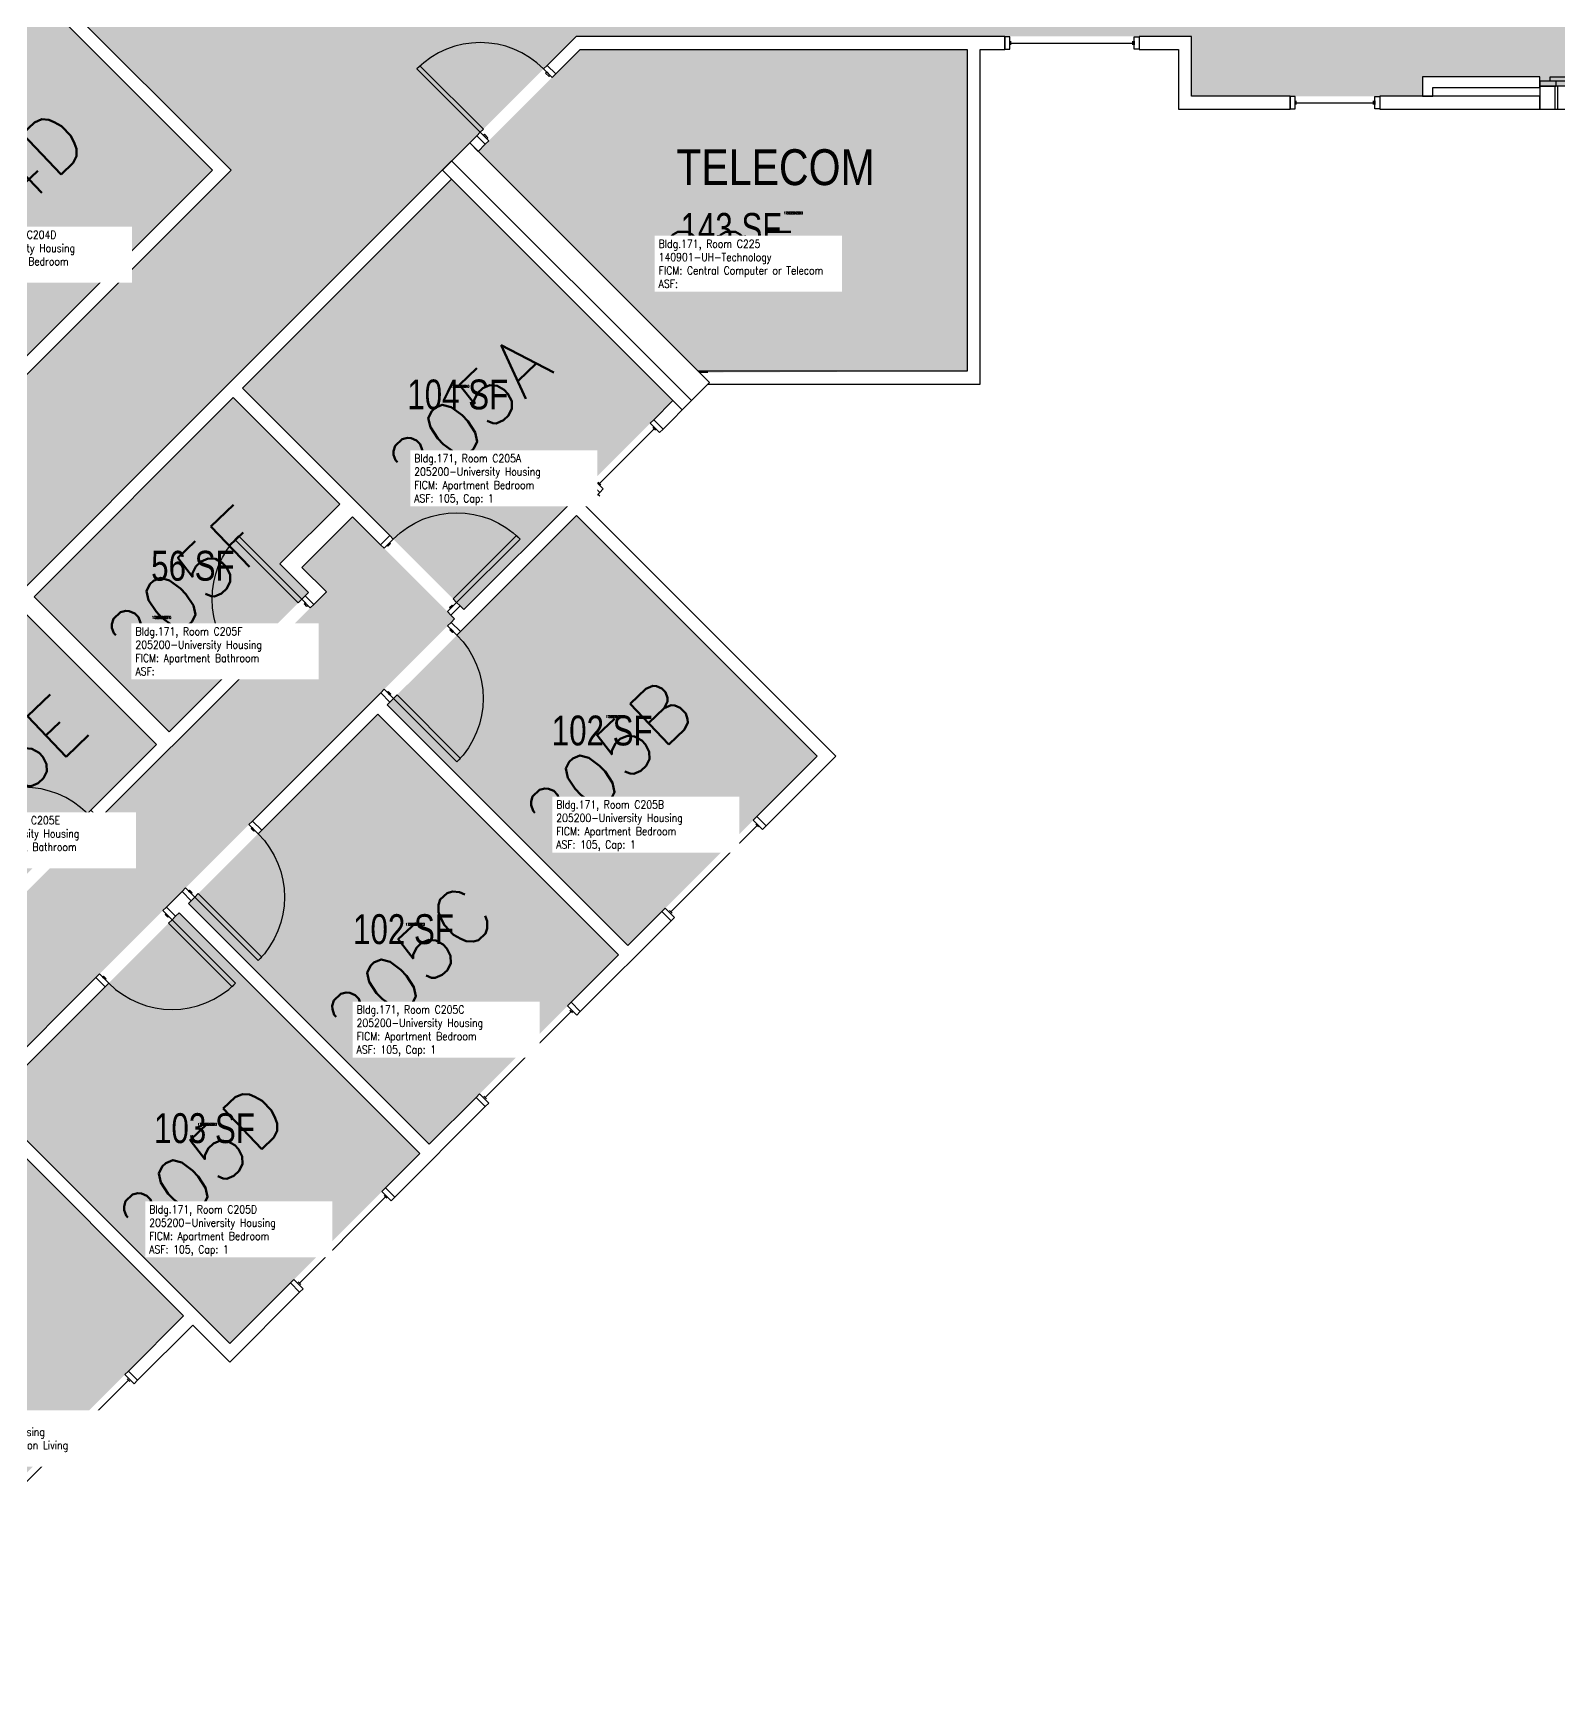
# Model space of a CAD drawing. Header units: inches. Extents: x 56 to 3925, y -1092 to 1472.
# Drawn here: x 1169 to 1781, y 441 to 1111 of the extents above; entities that cross this region are included whole.
import ezdxf
from ezdxf.enums import TextEntityAlignment as Align

# ---------------------------------------------------------------- set-up
doc = ezdxf.new("R2010")
doc.units = ezdxf.units.IN
doc.header["$LTSCALE"] = 48
doc.header["$MEASUREMENT"] = 0
for name, color, linetype in [('A-DOOR', 2, 'Continuous'), ('A-GLAZ', 1, 'Continuous'), ('A-IDEN-RNUM', 7, 'Continuous'), ('A-IDEN-SNUM', 4, 'Continuous'), ('A-IDEN-VNUM', 4, 'Continuous'), ('A-MISC', 1, 'Continuous'), ('A-WALL', 5, 'Continuous'), ('AREA-TEXT', 3, 'Continuous'), ('Rooms-Category-Color', 7, 'Continuous'), ('Rooms-College-Color', 7, 'Continuous'), ('Rooms-Department-Color', 7, 'Continuous'), ('Rooms-Division-Color', 7, 'Continuous'), ('Rooms-Information', 7, 'Continuous')]:
    doc.layers.add(name, color=color, linetype=linetype)
doc.styles.add('AREA', font='arial.ttf', dxfattribs={"width": 0.75, "height": 12})
doc.styles.add('ROOMSNUMBER', font='txt.shx', dxfattribs={"height": 0.03})
doc.styles.add('ROOMVNUMBER', font='simplex.shx', dxfattribs={"width": 0.85})
doc.styles.get("Standard").update_dxf_attribs({"font": 'ARIALN.TTF'})

msp = doc.modelspace()

# ---------------------------------------------------------------- hatches: boundary and pattern name
h = msp.add_hatch()
h.set_pattern_fill('ANSI31', color=256, angle=-135, style=0)
h.set_pattern_definition([(270, (1838.9926, 641.17224), (0.125, -1e-14), [])])
h.paths.add_polyline_path([(1191.69, 819.7), (1150.16, 778.17), (1143.65, 784.68), (1185.18, 826.21)], flags=9)
at = {"layer": 'Rooms-Category-Color', "true_color": 0xadadad}
for points in [[(1290.58, 1013.54), (1188.04, 1116.1), (1241.42, 1169.49), (1328.79, 1169.64), (1328.79, 1194.64), (1411.11, 1194.64), (1411.11, 1169.64), (1726.65, 1169.64), (1726.65, 1161.92), (1738.65, 1161.92), (1738.65, 1165.39), (1773.9, 1165.39), (1773.9, 1163.67), (1780.4, 1163.67), (1780.4, 1165.67), (1787.9, 1165.67), (1787.9, 1161.92), (1827.02, 1161.92), (1827.02, 1169.64), (2150.68, 1169.64), (2150.68, 1194.64), (2233, 1194.64), (2233, 1169.64), (2417.04, 1169.64), (2417.04, 1194.64), (2499.36, 1194.64), (2499.36, 1169.64), (2807.4, 1169.64), (2807.4, 1161.64), (2839.26, 1161.64), (2839.26, 1165.39), (2855.39, 1165.39), (2855.39, 1169.64), (2862.14, 1169.64), (2862.14, 1165.39), (2873.89, 1165.39), (2873.89, 1089.39), (2862.14, 1089.39), (2862.14, 1085.64), (2807.4, 1085.64), (2807.4, 1109.64), (1922.65, 1109.64), (1922.65, 1085.64), (1827.02, 1085.64), (1827.02, 1093.42), (1815.02, 1093.42), (1815.02, 1089.89), (1787.9, 1089.89), (1787.9, 1089.67), (1773.9, 1089.67), (1773.9, 1093.42), (1726.65, 1093.42), (1726.65, 1085.64), (1633.9, 1085.64), (1633.9, 1109.64), (1386.7, 1109.64)], [(569.68, 292.65), (829.92, 552.89), (847.6, 535.21), (905.81, 593.42), (888.13, 611.1), (1018.27, 741.23), (1035.94, 723.55), (1094.16, 781.77), (1076.48, 799.44), (1290.58, 1013.54), (1248.16, 1055.96), (385.23, 193.02), (427.66, 150.59), (448.16, 171.1), (447.71, 171.55), (568.89, 292.74), (569.33, 292.29)]]:
    msp.add_hatch(color=253, dxfattribs=at).paths.add_polyline_path(points)
at = {"layer": 'Rooms-Category-Color', "true_color": 0x728ef3}
for points in [[(1240.73, 1055.97), (1151.81, 1144.89), (1067.84, 1060.92), (1156.76, 972)], [(1336.72, 1052.26), (1425.64, 963.34), (1341.67, 879.37), (1252.75, 968.29)], [(1279.26, 886.26), (1223.3, 830.3), (1169.03, 884.57), (1249.04, 964.58), (1291.82, 921.8), (1267.77, 897.75)], [(1050.78, 582.3), (1110.28, 641.79), (1035.94, 716.13), (1079.17, 759.35), (1085.5, 753.02), (1089.21, 756.73), (1082.88, 763.06), (1097.87, 778.05), (1132.78, 743.14), (1117.79, 728.15), (1113.25, 732.69), (1109.54, 728.98), (1119.21, 719.31), (1141.62, 741.73), (1131.81, 751.54), (1152.14, 771.87), (1161.95, 762.05), (1286.42, 886.53), (1276.61, 896.34), (1296.94, 916.67), (1337.95, 875.66), (1143.5, 681.2), (1229.06, 595.64), (1133.25, 499.83)], [(1407.52, 744.4), (1483.62, 820.5), (1386.92, 917.2), (1310.82, 841.1)], [(1163.91, 879.45), (1083.9, 799.44), (1126.68, 756.66), (1150.72, 780.7), (1162.22, 769.21), (1218.18, 825.18)], [(1403.8, 740.69), (1327.7, 664.59), (1231, 761.28), (1307.11, 837.38)], [(1323.99, 660.87), (1247.62, 584.51), (1150.92, 681.2), (1227.29, 757.57)]]:
    msp.add_hatch(color=171, dxfattribs=at).paths.add_polyline_path(points)
at = {"layer": 'Rooms-Category-Color', "true_color": 0xe3c5e1}
msp.add_hatch(color=254, dxfattribs=at).paths.add_polyline_path([(1543.76, 975.21), (1543.76, 1104.39), (1388.34, 1104.39), (1347.43, 1063.48), (1436.33, 974.58)])
at = {"layer": 'Rooms-College-Color', "true_color": 0xadadad}
for points in [[(1290.58, 1013.54), (1188.04, 1116.1), (1241.42, 1169.49), (1328.79, 1169.64), (1328.79, 1194.64), (1411.11, 1194.64), (1411.11, 1169.64), (1726.65, 1169.64), (1726.65, 1161.92), (1738.65, 1161.92), (1738.65, 1165.39), (1773.9, 1165.39), (1773.9, 1163.67), (1780.4, 1163.67), (1780.4, 1165.67), (1787.9, 1165.67), (1787.9, 1161.92), (1827.02, 1161.92), (1827.02, 1169.64), (2150.68, 1169.64), (2150.68, 1194.64), (2233, 1194.64), (2233, 1169.64), (2417.04, 1169.64), (2417.04, 1194.64), (2499.36, 1194.64), (2499.36, 1169.64), (2807.4, 1169.64), (2807.4, 1161.64), (2839.26, 1161.64), (2839.26, 1165.39), (2855.39, 1165.39), (2855.39, 1169.64), (2862.14, 1169.64), (2862.14, 1165.39), (2873.89, 1165.39), (2873.89, 1089.39), (2862.14, 1089.39), (2862.14, 1085.64), (2807.4, 1085.64), (2807.4, 1109.64), (1922.65, 1109.64), (1922.65, 1085.64), (1827.02, 1085.64), (1827.02, 1093.42), (1815.02, 1093.42), (1815.02, 1089.89), (1787.9, 1089.89), (1787.9, 1089.67), (1773.9, 1089.67), (1773.9, 1093.42), (1726.65, 1093.42), (1726.65, 1085.64), (1633.9, 1085.64), (1633.9, 1109.64), (1386.7, 1109.64)], [(1240.73, 1055.97), (1151.81, 1144.89), (1067.84, 1060.92), (1156.76, 972)], [(1543.76, 975.21), (1543.76, 1104.39), (1388.34, 1104.39), (1347.43, 1063.48), (1436.33, 974.58)], [(569.68, 292.65), (829.92, 552.89), (847.6, 535.21), (905.81, 593.42), (888.13, 611.1), (1018.27, 741.23), (1035.94, 723.55), (1094.16, 781.77), (1076.48, 799.44), (1290.58, 1013.54), (1248.16, 1055.96), (385.23, 193.02), (427.66, 150.59), (448.16, 171.1), (447.71, 171.55), (568.89, 292.74), (569.33, 292.29)], [(1336.72, 1052.26), (1425.64, 963.34), (1341.67, 879.37), (1252.75, 968.29)], [(1279.26, 886.26), (1223.3, 830.3), (1169.03, 884.57), (1249.04, 964.58), (1291.82, 921.8), (1267.77, 897.75)], [(1050.78, 582.3), (1110.28, 641.79), (1035.94, 716.13), (1079.17, 759.35), (1085.5, 753.02), (1089.21, 756.73), (1082.88, 763.06), (1097.87, 778.05), (1132.78, 743.14), (1117.79, 728.15), (1113.25, 732.69), (1109.54, 728.98), (1119.21, 719.31), (1141.62, 741.73), (1131.81, 751.54), (1152.14, 771.87), (1161.95, 762.05), (1286.42, 886.53), (1276.61, 896.34), (1296.94, 916.67), (1337.95, 875.66), (1143.5, 681.2), (1229.06, 595.64), (1133.25, 499.83)], [(1407.52, 744.4), (1483.62, 820.5), (1386.92, 917.2), (1310.82, 841.1)], [(1163.91, 879.45), (1083.9, 799.44), (1126.68, 756.66), (1150.72, 780.7), (1162.22, 769.21), (1218.18, 825.18)], [(1403.8, 740.69), (1327.7, 664.59), (1231, 761.28), (1307.11, 837.38)], [(1323.99, 660.87), (1247.62, 584.51), (1150.92, 681.2), (1227.29, 757.57)]]:
    msp.add_hatch(color=253, dxfattribs=at).paths.add_polyline_path(points)
at = {"layer": 'Rooms-Department-Color', "true_color": 0xacacac}
for points in [[(1290.58, 1013.54), (1188.04, 1116.1), (1241.42, 1169.49), (1328.79, 1169.64), (1328.79, 1194.64), (1411.11, 1194.64), (1411.11, 1169.64), (1726.65, 1169.64), (1726.65, 1161.92), (1738.65, 1161.92), (1738.65, 1165.39), (1773.9, 1165.39), (1773.9, 1163.67), (1780.4, 1163.67), (1780.4, 1165.67), (1787.9, 1165.67), (1787.9, 1161.92), (1827.02, 1161.92), (1827.02, 1169.64), (2150.68, 1169.64), (2150.68, 1194.64), (2233, 1194.64), (2233, 1169.64), (2417.04, 1169.64), (2417.04, 1194.64), (2499.36, 1194.64), (2499.36, 1169.64), (2807.4, 1169.64), (2807.4, 1161.64), (2839.26, 1161.64), (2839.26, 1165.39), (2855.39, 1165.39), (2855.39, 1169.64), (2862.14, 1169.64), (2862.14, 1165.39), (2873.89, 1165.39), (2873.89, 1089.39), (2862.14, 1089.39), (2862.14, 1085.64), (2807.4, 1085.64), (2807.4, 1109.64), (1922.65, 1109.64), (1922.65, 1085.64), (1827.02, 1085.64), (1827.02, 1093.42), (1815.02, 1093.42), (1815.02, 1089.89), (1787.9, 1089.89), (1787.9, 1089.67), (1773.9, 1089.67), (1773.9, 1093.42), (1726.65, 1093.42), (1726.65, 1085.64), (1633.9, 1085.64), (1633.9, 1109.64), (1386.7, 1109.64)], [(569.68, 292.65), (829.92, 552.89), (847.6, 535.21), (905.81, 593.42), (888.13, 611.1), (1018.27, 741.23), (1035.94, 723.55), (1094.16, 781.77), (1076.48, 799.44), (1290.58, 1013.54), (1248.16, 1055.96), (385.23, 193.02), (427.66, 150.59), (448.16, 171.1), (447.71, 171.55), (568.89, 292.74), (569.33, 292.29)]]:
    msp.add_hatch(color=253, dxfattribs=at).paths.add_polyline_path(points)
at = {"layer": 'Rooms-Department-Color', "true_color": 0x604aed}
for points in [[(1240.73, 1055.97), (1151.81, 1144.89), (1067.84, 1060.92), (1156.76, 972)], [(1543.76, 975.21), (1543.76, 1104.39), (1388.34, 1104.39), (1347.43, 1063.48), (1436.33, 974.58)], [(1336.72, 1052.26), (1425.64, 963.34), (1341.67, 879.37), (1252.75, 968.29)], [(1279.26, 886.26), (1223.3, 830.3), (1169.03, 884.57), (1249.04, 964.58), (1291.82, 921.8), (1267.77, 897.75)], [(1050.78, 582.3), (1110.28, 641.79), (1035.94, 716.13), (1079.17, 759.35), (1085.5, 753.02), (1089.21, 756.73), (1082.88, 763.06), (1097.87, 778.05), (1132.78, 743.14), (1117.79, 728.15), (1113.25, 732.69), (1109.54, 728.98), (1119.21, 719.31), (1141.62, 741.73), (1131.81, 751.54), (1152.14, 771.87), (1161.95, 762.05), (1286.42, 886.53), (1276.61, 896.34), (1296.94, 916.67), (1337.95, 875.66), (1143.5, 681.2), (1229.06, 595.64), (1133.25, 499.83)], [(1407.52, 744.4), (1483.62, 820.5), (1386.92, 917.2), (1310.82, 841.1)], [(1163.91, 879.45), (1083.9, 799.44), (1126.68, 756.66), (1150.72, 780.7), (1162.22, 769.21), (1218.18, 825.18)], [(1403.8, 740.69), (1327.7, 664.59), (1231, 761.28), (1307.11, 837.38)], [(1323.99, 660.87), (1247.62, 584.51), (1150.92, 681.2), (1227.29, 757.57)]]:
    msp.add_hatch(color=173, dxfattribs=at).paths.add_polyline_path(points)
at = {"layer": 'Rooms-Division-Color', "true_color": 0xadadad}
for points in [[(1290.58, 1013.54), (1188.04, 1116.1), (1241.42, 1169.49), (1328.79, 1169.64), (1328.79, 1194.64), (1411.11, 1194.64), (1411.11, 1169.64), (1726.65, 1169.64), (1726.65, 1161.92), (1738.65, 1161.92), (1738.65, 1165.39), (1773.9, 1165.39), (1773.9, 1163.67), (1780.4, 1163.67), (1780.4, 1165.67), (1787.9, 1165.67), (1787.9, 1161.92), (1827.02, 1161.92), (1827.02, 1169.64), (2150.68, 1169.64), (2150.68, 1194.64), (2233, 1194.64), (2233, 1169.64), (2417.04, 1169.64), (2417.04, 1194.64), (2499.36, 1194.64), (2499.36, 1169.64), (2807.4, 1169.64), (2807.4, 1161.64), (2839.26, 1161.64), (2839.26, 1165.39), (2855.39, 1165.39), (2855.39, 1169.64), (2862.14, 1169.64), (2862.14, 1165.39), (2873.89, 1165.39), (2873.89, 1089.39), (2862.14, 1089.39), (2862.14, 1085.64), (2807.4, 1085.64), (2807.4, 1109.64), (1922.65, 1109.64), (1922.65, 1085.64), (1827.02, 1085.64), (1827.02, 1093.42), (1815.02, 1093.42), (1815.02, 1089.89), (1787.9, 1089.89), (1787.9, 1089.67), (1773.9, 1089.67), (1773.9, 1093.42), (1726.65, 1093.42), (1726.65, 1085.64), (1633.9, 1085.64), (1633.9, 1109.64), (1386.7, 1109.64)], [(569.68, 292.65), (829.92, 552.89), (847.6, 535.21), (905.81, 593.42), (888.13, 611.1), (1018.27, 741.23), (1035.94, 723.55), (1094.16, 781.77), (1076.48, 799.44), (1290.58, 1013.54), (1248.16, 1055.96), (385.23, 193.02), (427.66, 150.59), (448.16, 171.1), (447.71, 171.55), (568.89, 292.74), (569.33, 292.29)]]:
    msp.add_hatch(color=253, dxfattribs=at).paths.add_polyline_path(points)
at = {"layer": 'Rooms-Division-Color', "true_color": 0x604aed}
for points in [[(1240.73, 1055.97), (1151.81, 1144.89), (1067.84, 1060.92), (1156.76, 972)], [(1543.76, 975.21), (1543.76, 1104.39), (1388.34, 1104.39), (1347.43, 1063.48), (1436.33, 974.58)], [(1336.72, 1052.26), (1425.64, 963.34), (1341.67, 879.37), (1252.75, 968.29)], [(1279.26, 886.26), (1223.3, 830.3), (1169.03, 884.57), (1249.04, 964.58), (1291.82, 921.8), (1267.77, 897.75)], [(1050.78, 582.3), (1110.28, 641.79), (1035.94, 716.13), (1079.17, 759.35), (1085.5, 753.02), (1089.21, 756.73), (1082.88, 763.06), (1097.87, 778.05), (1132.78, 743.14), (1117.79, 728.15), (1113.25, 732.69), (1109.54, 728.98), (1119.21, 719.31), (1141.62, 741.73), (1131.81, 751.54), (1152.14, 771.87), (1161.95, 762.05), (1286.42, 886.53), (1276.61, 896.34), (1296.94, 916.67), (1337.95, 875.66), (1143.5, 681.2), (1229.06, 595.64), (1133.25, 499.83)], [(1407.52, 744.4), (1483.62, 820.5), (1386.92, 917.2), (1310.82, 841.1)], [(1163.91, 879.45), (1083.9, 799.44), (1126.68, 756.66), (1150.72, 780.7), (1162.22, 769.21), (1218.18, 825.18)], [(1403.8, 740.69), (1327.7, 664.59), (1231, 761.28), (1307.11, 837.38)], [(1323.99, 660.87), (1247.62, 584.51), (1150.92, 681.2), (1227.29, 757.57)]]:
    msp.add_hatch(color=173, dxfattribs=at).paths.add_polyline_path(points)

# ---------------------------------------------------------------- linework, layer by layer
at = {"layer": 'A-DOOR'}
for p, q in [((1324.01, 1097.86), (1322.77, 1096.62)), ((1322.77, 1096.62), (1348.23, 1071.17)), ((1349.47, 1072.41), (1324.01, 1097.86)), ((1375.1, 1098.04), (1373.69, 1096.62)), ((1373.69, 1096.62), (1377.13, 1093.18)), ((1374.48, 1094.94), (1374.92, 1095.39)), ((1375.9, 1093.53), (1374.48, 1094.94)), ((1374.92, 1095.39), (1376.34, 1093.97)), ((1378.55, 1094.59), (1375.1, 1098.04)), ((1376.34, 1093.97), (1375.9, 1093.53)), ((1377.13, 1093.18), (1378.55, 1094.59)), ((1778.02, 1091.67), (1778.02, 1093.42)), ((1778.02, 1093.42), (1814.02, 1093.42)), ((1773.9, 1091.67), (1773.9, 1089.67)), ((1780.4, 1091.67), (1773.9, 1091.67)), ((1773.9, 1089.67), (1780.4, 1089.67)), ((1814.02, 1091.67), (1778.02, 1091.67)), ((1780.4, 1089.67), (1780.4, 1091.67)), ((1346.82, 1069.75), (1348.23, 1071.17)), ((1350.26, 1066.31), (1346.82, 1069.75)), ((1348.23, 1071.17), (1349.47, 1072.41)), ((1348.23, 1071.17), (1351.68, 1067.72)), ((1349.91, 1070.37), (1349.47, 1069.93)), ((1349.47, 1069.93), (1350.88, 1068.52)), ((1351.32, 1068.96), (1349.91, 1070.37)), ((1351.68, 1067.72), (1350.26, 1066.31)), ((1350.88, 1068.52), (1351.32, 1068.96))]:
    msp.add_line(p, q, dxfattribs=at)
for points in [[(1276.51, 883.51), (1275.1, 882.1), (1249.64, 907.55), (1251.06, 908.97)], [(1309.58, 904.03), (1308.17, 905.44), (1311.88, 909.15), (1313.3, 907.74)], [(1310.82, 905.27), (1311.17, 904.91), (1312.23, 905.97), (1311.88, 906.33)], [(1338.75, 882.28), (1337.34, 883.7), (1362.79, 909.15), (1364.21, 907.74)], [(1279.96, 880.06), (1281.37, 881.48), (1277.93, 884.93), (1276.51, 883.51)], [(1278.99, 881.04), (1278.63, 880.68), (1277.57, 881.74), (1277.93, 882.1)], [(1335.04, 878.57), (1336.45, 877.16), (1340.17, 880.87), (1338.75, 882.28)], [(1336.28, 879.81), (1335.92, 880.16), (1336.98, 881.22), (1337.34, 880.87)], [(1335.13, 872.83), (1336.54, 874.24), (1340.25, 870.53), (1338.84, 869.12)], [(1336.36, 871.59), (1336.01, 871.24), (1337.07, 870.18), (1337.42, 870.53)], [(1254.5, 854.61), (1253.09, 853.19), (1249.64, 856.64), (1251.06, 858.06)], [(1253.53, 855.58), (1253.89, 855.93), (1252.82, 857), (1252.47, 856.64)], [(1309.67, 847.37), (1308.26, 845.96), (1311.97, 842.25), (1313.38, 843.66)], [(1310.91, 846.14), (1311.26, 846.49), (1312.32, 845.43), (1311.97, 845.07)], [(1313.38, 843.66), (1314.8, 845.07), (1340.25, 819.62), (1338.84, 818.2)], [(1193.87, 793.97), (1195.28, 795.39), (1191.84, 798.84), (1190.42, 797.42)], [(1192.9, 794.95), (1192.54, 794.59), (1191.48, 795.65), (1191.84, 796.01)], [(1255.31, 793.01), (1256.73, 794.43), (1260.44, 790.72), (1259.02, 789.3)], [(1256.55, 791.78), (1256.2, 791.42), (1257.26, 790.36), (1257.61, 790.72)], [(1229.86, 767.56), (1228.44, 766.14), (1232.15, 762.43), (1233.57, 763.85)], [(1231.09, 766.32), (1231.45, 766.67), (1232.51, 765.61), (1232.15, 765.26)], [(1233.57, 763.85), (1234.98, 765.26), (1260.44, 739.8), (1259.02, 738.39)], [(1220.75, 758.45), (1222.17, 759.87), (1225.88, 756.16), (1224.46, 754.74)], [(1221.99, 757.22), (1221.64, 756.86), (1222.7, 755.8), (1223.05, 756.16)], [(1224.46, 754.74), (1223.05, 753.33), (1248.51, 727.87), (1249.92, 729.29)], [(1195.3, 733), (1193.88, 731.58), (1197.59, 727.87), (1199.01, 729.29)], [(1196.53, 731.76), (1196.89, 732.11), (1197.95, 731.05), (1197.59, 730.7)]]:
    msp.add_lwpolyline(points, close=True, dxfattribs=at)
at = {"layer": 'A-DOOR', "extrusion": (0, 0, -1)}
for centre, start, end in [((-1778.02, 1091.67), 90, 180), ((-1338.75, 882.28), 45, 135), ((-1276.51, 883.51), 315, 45), ((-1313.38, 843.66), 135, 225), ((-1233.57, 763.85), 135, 225)]:
    msp.add_arc(centre, 36, start, end, dxfattribs=at)
at = {"layer": 'A-DOOR'}
for centre, start, end in [((1348.23, 1071.17), 45, 135), ((1164.97, 771.97), 45, 135), ((1224.46, 754.74), 225, 315)]:
    msp.add_arc(centre, 36, start, end, dxfattribs=at)
at = {"layer": 'A-GLAZ'}
for p, q in [((1560.89, 1109.51), (1558.89, 1109.51)), ((1558.89, 1109.51), (1558.89, 1104.51)), ((1560.89, 1104.51), (1560.89, 1109.51)), ((1560.89, 1106.26), (1560.89, 1107.76)), ((1561.39, 1106.26), (1561.39, 1107.76)), ((1561.39, 1107.01), (1610.39, 1107.01)), ((1610.39, 1106.26), (1610.39, 1107.76)), ((1610.89, 1109.51), (1612.89, 1109.51)), ((1610.89, 1104.51), (1610.89, 1109.51)), ((1610.89, 1107.76), (1610.89, 1106.26)), ((1612.89, 1109.51), (1612.89, 1104.51)), ((1558.89, 1104.51), (1560.89, 1104.51)), ((1612.89, 1104.51), (1610.89, 1104.51)), ((1675.52, 1085.51), (1673.52, 1085.51)), ((1673.52, 1085.51), (1673.52, 1080.51)), ((1673.52, 1080.51), (1675.52, 1080.51)), ((1675.52, 1080.51), (1675.52, 1085.51)), ((1675.52, 1082.26), (1675.52, 1083.76)), ((1676.02, 1082.26), (1676.02, 1083.76)), ((1676.02, 1083.01), (1707.02, 1083.01)), ((1707.02, 1082.26), (1707.02, 1083.76)), ((1707.52, 1085.51), (1709.52, 1085.51)), ((1707.52, 1080.51), (1707.52, 1085.51)), ((1707.52, 1083.76), (1707.52, 1082.26)), ((1709.52, 1080.51), (1707.52, 1080.51)), ((1709.52, 1085.51), (1709.52, 1080.51)), ((1396.11, 930.1), (1418.03, 952.02)), ((1417.5, 952.55), (1418.56, 951.49)), ((1395.49, 925.77), (1396.2, 925.06)), ((1395.58, 930.63), (1396.64, 929.57)), ((1424.77, 757.94), (1459.42, 792.59)), ((1458.89, 793.12), (1459.95, 792.06)), ((1424.24, 758.47), (1425.3, 757.41)), ((1350.15, 683.32), (1384.8, 717.97)), ((1384.27, 718.5), (1385.33, 717.44)), ((1349.62, 683.85), (1350.68, 682.79)), ((1309.69, 643.92), (1310.75, 642.86)), ((1275.57, 608.75), (1310.22, 643.39)), ((1275.04, 609.28), (1276.1, 608.22)), ((1159.58, 522.45), (1206.96, 569.83)), ((1206.43, 570.36), (1207.49, 569.3))]:
    msp.add_line(p, q, dxfattribs=at)
for points in [[(1420.24, 950.52), (1421.65, 951.93), (1417.94, 955.64), (1416.53, 954.23)], [(1397.61, 927.89), (1396.2, 926.48), (1392.49, 930.19), (1393.9, 931.6)], [(1461.63, 791.09), (1463.04, 792.5), (1459.33, 796.21), (1457.92, 794.8)], [(1426.27, 755.73), (1424.86, 754.32), (1421.15, 758.03), (1422.56, 759.44)], [(1387.01, 716.47), (1388.42, 717.88), (1384.71, 721.6), (1383.3, 720.18)], [(1351.65, 681.11), (1350.24, 679.7), (1346.53, 683.41), (1347.94, 684.83)], [(1312.43, 641.89), (1313.85, 643.31), (1310.13, 647.02), (1308.72, 645.6)], [(1277.08, 606.54), (1275.66, 605.12), (1271.95, 608.83), (1273.36, 610.25)], [(1209.17, 568.32), (1210.58, 569.74), (1206.87, 573.45), (1205.45, 572.04)]]:
    msp.add_lwpolyline(points, close=True, dxfattribs=at)
at = {"layer": 'A-WALL'}
for p, q in [((1151.81, 1152.31), (1248.15, 1055.97)), ((1240.73, 1055.97), (1151.81, 1144.89)), ((1386.7, 1109.64), (1375.1, 1098.04)), ((1558.89, 1109.64), (1386.7, 1109.64)), ((1558.89, 1104.39), (1558.89, 1109.64)), ((1633.9, 1109.64), (1612.89, 1109.64)), ((1612.89, 1109.64), (1612.89, 1104.39)), ((1633.9, 1085.64), (1633.9, 1109.64)), ((1378.55, 1094.59), (1388.34, 1104.39)), ((1388.34, 1104.39), (1543.76, 1104.39)), ((1543.76, 1104.39), (1543.76, 975.21)), ((1549.01, 1104.39), (1558.89, 1104.39)), ((1549.01, 969.96), (1549.01, 1104.39)), ((1612.89, 1104.39), (1628.65, 1104.39)), ((1628.65, 1104.39), (1628.65, 1080.39)), ((1375.1, 1098.04), (1378.55, 1094.59)), ((1773.9, 1093.42), (1726.65, 1093.42)), ((1726.65, 1093.42), (1726.65, 1085.64)), ((1773.9, 1089.17), (1773.9, 1093.42)), ((1730.9, 1089.17), (1773.9, 1089.17)), ((1730.9, 1085.64), (1730.9, 1089.17)), ((1787.9, 1089.67), (1773.9, 1089.67)), ((1773.9, 1089.67), (1773.9, 1080.39)), ((1779.9, 1089.67), (1779.9, 1080.39)), ((1780.9, 1089.67), (1780.9, 1080.39)), ((1628.65, 1080.39), (1673.52, 1080.39)), ((1673.52, 1085.64), (1633.9, 1085.64)), ((1673.52, 1080.39), (1673.52, 1085.64)), ((1773.9, 1085.64), (1709.52, 1085.64)), ((1709.52, 1085.64), (1709.52, 1080.39)), ((1709.52, 1080.39), (1773.9, 1080.39)), ((1726.65, 1085.64), (1730.9, 1085.64)), ((1773.9, 1080.39), (1773.9, 1085.64)), ((1773.9, 1080.39), (1787.9, 1080.39)), ((1343.99, 1066.93), (1333.03, 1055.97)), ((1346.82, 1069.75), (1343.99, 1066.93)), ((1343.99, 1066.93), (1347.43, 1063.48)), ((1440.33, 970.58), (1343.99, 1066.93)), ((1350.26, 1066.31), (1346.82, 1069.75)), ((1347.43, 1063.48), (1350.26, 1066.31)), ((1336.72, 1059.68), (1245.77, 968.73)), ((1433.06, 963.34), (1336.72, 1059.68)), ((1156.76, 972), (1240.73, 1055.97)), ((1248.15, 1055.97), (1157.2, 965.02)), ((1333.03, 1055.97), (1429.37, 959.62)), ((1252.75, 968.29), (1336.72, 1052.26)), ((1336.72, 1052.26), (1425.64, 963.34)), ((1439.71, 975.21), (1435.71, 975.21)), ((1439.71, 974.58), (1436.33, 974.58)), ((1543.76, 975.21), (1439.71, 975.21)), ((1245.77, 968.73), (1076.48, 799.44)), ((1310.02, 911.01), (1252.75, 968.29)), ((1429.37, 959.62), (1440.33, 970.58)), ((1439.71, 969.96), (1549.01, 969.96)), ((1169.03, 884.57), (1249.04, 964.58)), ((1249.04, 964.58), (1291.82, 921.8)), ((1425.64, 963.34), (1417.94, 955.64)), ((1421.65, 951.93), (1433.06, 963.34)), ((1417.94, 955.64), (1421.65, 951.93)), ((1392.49, 930.19), (1386.48, 924.18)), ((1390.63, 920.91), (1396.2, 926.48)), ((1396.2, 926.48), (1392.49, 930.19)), ((1291.82, 921.8), (1267.77, 897.75)), ((1386.48, 924.18), (1341.67, 879.37)), ((1491.04, 820.5), (1390.63, 920.91)), ((1276.61, 896.34), (1296.94, 916.67)), ((1296.94, 916.67), (1306.31, 907.3)), ((1340.25, 870.53), (1386.92, 917.2)), ((1386.92, 917.2), (1483.62, 820.5)), ((1306.31, 907.3), (1308.17, 905.44)), ((1308.17, 905.44), (1311.88, 909.15)), ((1311.88, 909.15), (1310.02, 911.01)), ((1267.77, 897.75), (1279.26, 886.26)), ((1286.42, 886.53), (1276.61, 896.34)), ((1279.26, 886.26), (1277.93, 884.93)), ((1277.93, 884.93), (1281.37, 881.48)), ((1281.37, 881.48), (1286.42, 886.53)), ((1163.91, 879.45), (1218.18, 825.18)), ((1223.3, 830.3), (1169.03, 884.57)), ((1340.17, 880.87), (1336.45, 877.16)), ((1341.67, 879.37), (1340.17, 880.87)), ((1336.45, 877.16), (1337.95, 875.66)), ((1337.95, 875.66), (1336.54, 874.24)), ((1336.54, 874.24), (1340.25, 870.53)), ((1195.28, 795.39), (1253.09, 853.19)), ((1249.64, 856.64), (1223.3, 830.3)), ((1253.09, 853.19), (1249.64, 856.64)), ((1308.26, 845.96), (1256.73, 794.43)), ((1311.97, 842.25), (1308.26, 845.96)), ((1310.82, 841.1), (1311.97, 842.25)), ((1407.52, 744.4), (1310.82, 841.1)), ((1260.44, 790.72), (1307.11, 837.38)), ((1307.11, 837.38), (1403.8, 740.69)), ((1218.18, 825.18), (1191.84, 798.84)), ((1483.62, 820.5), (1459.33, 796.21)), ((1463.04, 792.5), (1491.04, 820.5)), ((1191.84, 798.84), (1195.28, 795.39)), ((1256.73, 794.43), (1260.44, 790.72)), ((1459.33, 796.21), (1463.04, 792.5)), ((1228.44, 766.14), (1222.17, 759.87)), ((1232.15, 762.43), (1228.44, 766.14)), ((1222.17, 759.87), (1225.88, 756.16)), ((1225.88, 756.16), (1227.29, 757.57)), ((1227.29, 757.57), (1323.99, 660.87)), ((1231, 761.28), (1232.15, 762.43)), ((1327.7, 664.59), (1231, 761.28)), ((1421.15, 758.03), (1407.52, 744.4)), ((1424.86, 754.32), (1421.15, 758.03)), ((1388.42, 717.88), (1424.86, 754.32)), ((1403.8, 740.69), (1384.71, 721.6)), ((1193.88, 731.58), (1143.5, 681.2)), ((1197.59, 727.87), (1193.88, 731.58)), ((1150.92, 681.2), (1197.59, 727.87)), ((1384.71, 721.6), (1388.42, 717.88)), ((1143.5, 681.2), (1229.06, 595.64)), ((1247.62, 584.51), (1150.92, 681.2)), ((1313.85, 643.31), (1350.24, 679.7)), ((1346.53, 683.41), (1327.7, 664.59)), ((1350.24, 679.7), (1346.53, 683.41)), ((1323.99, 660.87), (1310.13, 647.02)), ((1310.13, 647.02), (1313.85, 643.31)), ((1271.95, 608.83), (1247.62, 584.51)), ((1247.62, 577.08), (1275.66, 605.12)), ((1275.66, 605.12), (1271.95, 608.83)), ((1229.06, 595.64), (1206.87, 573.45)), ((1210.58, 569.74), (1232.77, 591.93)), ((1232.77, 591.93), (1247.62, 577.08)), ((1206.87, 573.45), (1210.58, 569.74))]:
    msp.add_line(p, q, dxfattribs=at)

# ---------------------------------------------------------------- texts
at = {"layer": 'A-IDEN-RNUM', "style": 'ROOMSNUMBER', "width": 0.85}
for s, p in [('0225-00', (1473.97, 1038.2)), ('0205-A0', (1340.02, 968.6)), ('0205-F0', (1220.22, 875.72)), ('0205-B0', (1402.54, 835.86)), ('0205-C0', (1322.09, 752.42)), ('0205-D0', (1238.58, 672.04))]:
    msp.add_text(s, height=1, dxfattribs=at).set_placement(p, align=Align.CENTER)
at = {"layer": 'A-IDEN-SNUM', "style": 'ROOMSNUMBER', "width": 0.85}
for s, p in [('1710C22500', (1473.97, 1038.2)), ('1710C205A0', (1340.02, 968.6)), ('1710C205F0', (1220.22, 875.72)), ('1710C205B0', (1402.54, 835.86)), ('1710C205C0', (1322.09, 752.42)), ('1710C205D0', (1238.58, 672.04))]:
    msp.add_text(s, height=1, dxfattribs=at).set_placement(p, align=Align.CENTER)
at = {"layer": 'A-IDEN-VNUM', "style": 'ROOMVNUMBER'}
for s, p in [('204D', (1155.66, 1046.72)), ('205A', (1343.47, 957.6)), ('205F', (1230.31, 888.06)), ('205E', (1156.97, 812.14)), ('205B', (1399.74, 817.76)), ('205C', (1319.92, 735.76)), ('205D', (1236.26, 655.12))]:
    msp.add_text(s, height=22.5, rotation=43.54065, dxfattribs=at).set_placement(p, align=Align.MIDDLE_CENTER)
msp.add_text('225', height=22.5, dxfattribs=at).set_placement((1448.82, 1019.92), align=Align.MIDDLE_CENTER)
at = {"layer": 'A-MISC'}
msp.add_text('TELECOM', height=14.4, dxfattribs=at).set_placement((1466.82, 1049.92), align=Align.CENTER)
at = {"layer": 'AREA-TEXT', "style": 'AREA', "width": 0.75}
for s, p in [('143 SF', (1448.94, 1032.71)), ('104 SF', (1339.19, 965.81)), ('56 SF', (1232.81, 896.99)), ('102 SF', (1397.22, 830.8)), ('102 SF', (1317.4, 750.99)), ('103 SF', (1237.46, 671.04))]:
    msp.add_text(s, height=12, dxfattribs=at).set_placement(p, align=Align.MIDDLE_CENTER)

# ---------------------------------------------------------------- next in the draw order: texts
at = {"layer": 'Rooms-Information', "char_height": 3.2143, "width": 72, "attachment_point": 7, "style": 'ROOMVNUMBER', "bg_fill": 3, "box_fill_scale": 1.5, "bg_fill_color": 256, "bg_fill_true_color": 13158600, "bg_fill_transparency": 0}
for s, insert in [('Bldg.171, Room C204D^M^J205200-University Housing^M^JFICM: Apartment Bedroom^M^JASF: 105, Cap: 1', (1134.67, 1011.25)), ('Bldg.171, Room C225^M^J140901-UH-Technology^M^JFICM: Central Computer or Telecom^M^JASF: ', (1419.89, 1008.67)), ('Bldg.171, Room C205A^M^J205200-University Housing^M^JFICM: Apartment Bedroom^M^JASF: 105, Cap: 1', (1321.7, 921.4)), ('Bldg.171, Room C205F^M^J205200-University Housing^M^JFICM: Apartment Bathroom^M^JASF: ', (1209.72, 852.96)), ('Bldg.171, Room C205E^M^J205200-University Housing^M^JFICM: Apartment Bathroom^M^JASF: ', (1136.37, 777.04)), ('Bldg.171, Room C205B^M^J205200-University Housing^M^JFICM: Apartment Bedroom^M^JASF: 105, Cap: 1', (1378.75, 782.3)), ('Bldg.171, Room C205C^M^J205200-University Housing^M^JFICM: Apartment Bedroom^M^JASF: 105, Cap: 1', (1298.54, 699.93)), ('Bldg.171, Room C205D^M^J205200-University Housing^M^JFICM: Apartment Bedroom^M^JASF: 105, Cap: 1', (1215.27, 619.66)), ('Bldg.171, Room C205^M^J205200-University Housing^M^JFICM: Apartment Common Living^M^JASF: 420', (1122.54, 536.71))]:
    msp.add_mtext(s, dxfattribs=dict(at, insert=insert))

doc.saveas('drawing.dxf')
